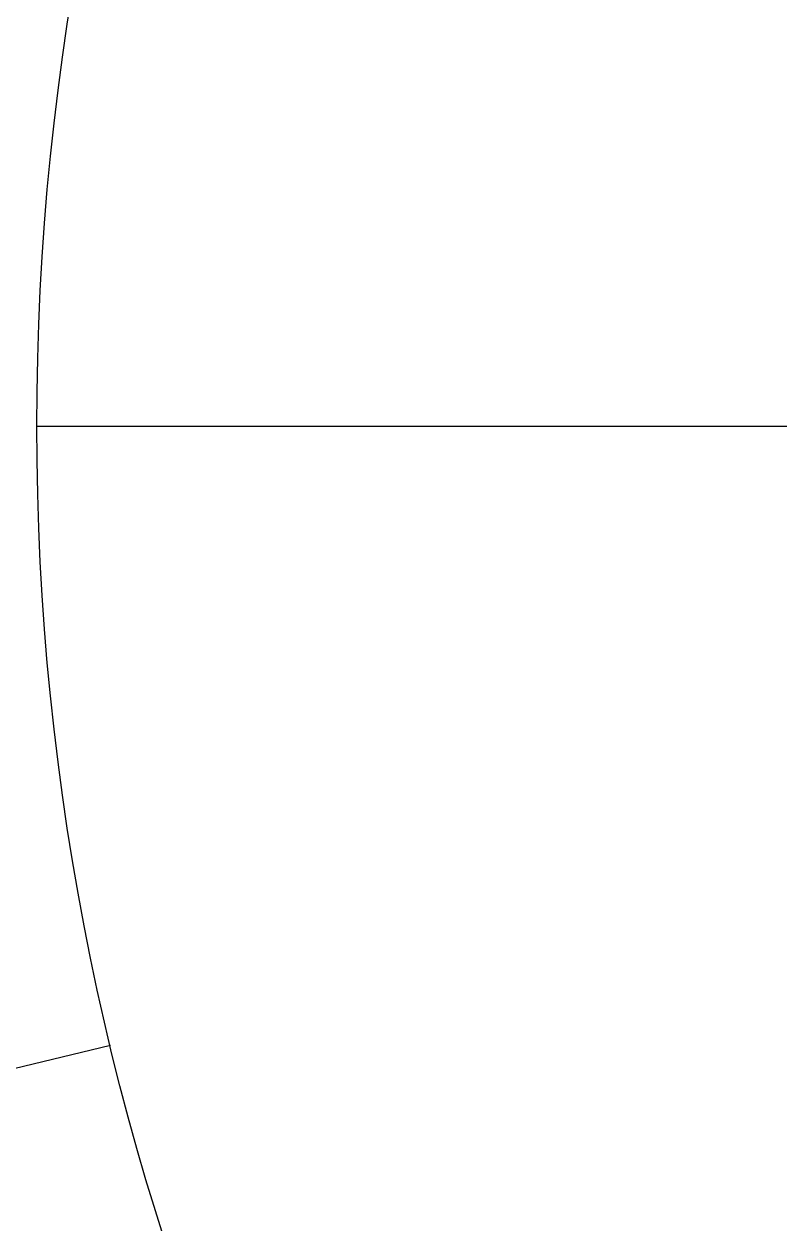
# Model space of a CAD drawing. Header units: millimetres. Extents: x -76 to 76, y -76 to 86.
# Drawn here: x -51.55 to -36.86, y -15.51 to 7.82 of the extents above; entities that cross this region are included whole.
import ezdxf

# ---------------------------------------------------------------- set-up
doc = ezdxf.new("R2010")
doc.units = ezdxf.units.MM
doc.layers.add('CUT_OUTER', color=1, linetype='Continuous')
doc.layers.add('ENGRAVE', color=7, linetype='Continuous')

msp = doc.modelspace()

# ---------------------------------------------------------------- linework, layer by layer
at = {"layer": 'CUT_OUTER'}
msp.add_arc((0.0001, -0.0001), 75.9999, 179.913117, 0.0001, dxfattribs=at)
at = {"layer": 'ENGRAVE'}
for points in [[(-51.3, 0), (51.3, 0)], [(-58.7341, -14.1731), (-49.8686, -12.0338)]]:
    msp.add_lwpolyline(points, dxfattribs=at)
for radius in [74.48, 74.48, 72.485, 68.78, 68.78, 65.854, 60.42, 60.42, 57.228, 51.3, 51.3]:
    msp.add_circle((0, 0), radius, dxfattribs=at)

doc.saveas('drawing.dxf')
